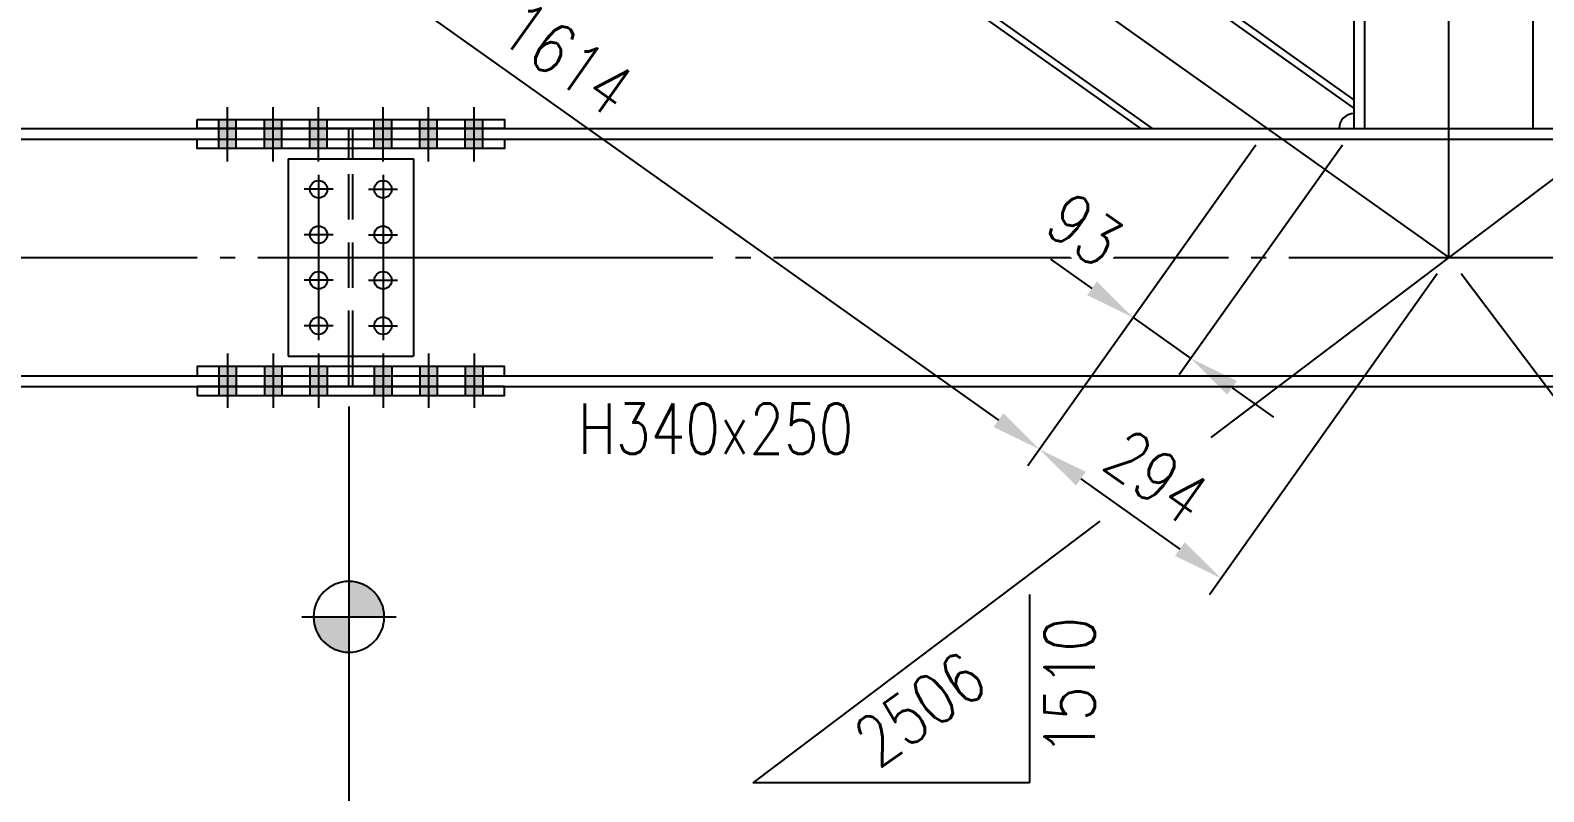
# Model space of a CAD drawing. Header units: millimetres. Extents: x 0 to 232280, y -26939 to 23794.
# Drawn here: x 59910 to 62904, y -10496 to -8989 of the extents above; entities that cross this region are included whole.
import ezdxf

# ---------------------------------------------------------------- set-up
doc = ezdxf.new("R2010")
doc.units = ezdxf.units.MM
doc.header["$LTSCALE"] = 30
doc.linetypes.add('JNK-CENTER', pattern=[34, 30, -1.5, 1, -1.5])
doc.linetypes.add('JNK-HIDDEN', pattern=[3, 2, -1])
for name, color, linetype in [('CEN-R', 1, 'JNK-CENTER'), ('CON-G', 3, 'Continuous'), ('CON-W', 7, 'Continuous'), ('CON-Y', 2, 'Continuous'), ('DIM', 7, 'Continuous'), ('Dim-W', 7, 'Continuous'), ('HID-Y', 2, 'JNK-HIDDEN')]:
    doc.layers.add(name, color=color, linetype=linetype)
doc.styles.add('SIMPLEX', font='simplex.shx', dxfattribs={"width": 0.8})
doc.dimstyles.new('DIM40x1.5', dxfattribs={"dimscale": 40, "dimtxt": 2.5, "dimasz": 2.5, "dimexe": 1, "dimexo": 1, "dimgap": 1, "dimtad": 1, "dimdec": 0, "dimlfac": 0.666667, "dimdsep": 46, "dimtxsty": 'SIMPLEX', "dimcen": 2.5, "dimclrd": 7, "dimclre": 7, "dimclrt": 2, "dimadec": 0, "dimazin": 2, "dimtfac": 1, "dimtdec": 0, "dimtmove": 2, "dimatfit": 2, "dimfxl": 1, "dimtfill": 1, "dimtolj": 1, "dimtzin": 0, "dimarcsym": 1})

# ---------------------------------------------------------------- blocks, each defined once
blk = doc.blocks.new('340X250 S')
at = {"layer": 'CON-W'}
h = blk.add_hatch(color=256, dxfattribs=at)
h.paths.add_polyline_path([(382948.4, -27473.5), (382948.4, -27461.5), (382936.9, -27461.5), (382936.9, -27473.5)])
h.paths.add_polyline_path([(382959.9, -27473.5), (382959.9, -27461.5), (382948.4, -27461.5), (382948.4, -27473.5)])
h.paths.add_polyline_path([(382959.9, -27473.5), (382948.4, -27473.5), (382948.4, -27487.5), (382959.9, -27487.5)])
h.paths.add_polyline_path([(382948.4, -27473.5), (382936.9, -27473.5), (382936.9, -27487.5), (382948.4, -27487.5)])
h.paths.add_polyline_path([(382948.4, -27487.5), (382936.9, -27487.5), (382936.9, -27499.5), (382948.4, -27499.5)])
h.paths.add_polyline_path([(382959.9, -27487.5), (382948.4, -27487.5), (382948.4, -27499.5), (382959.9, -27499.5)])
h = blk.add_hatch(color=256, dxfattribs=at)
h.paths.add_polyline_path([(383008.4, -27473.5), (383008.4, -27461.5), (382996.9, -27461.5), (382996.9, -27473.5)])
h.paths.add_polyline_path([(383019.9, -27473.5), (383019.9, -27461.5), (383008.4, -27461.5), (383008.4, -27473.5)])
h.paths.add_polyline_path([(383019.9, -27473.5), (383008.4, -27473.5), (383008.4, -27487.5), (383019.9, -27487.5)])
h.paths.add_polyline_path([(383008.4, -27473.5), (382996.9, -27473.5), (382996.9, -27487.5), (383008.4, -27487.5)])
h.paths.add_polyline_path([(383008.4, -27487.5), (382996.9, -27487.5), (382996.9, -27499.5), (383008.4, -27499.5)])
h.paths.add_polyline_path([(383019.9, -27487.5), (383008.4, -27487.5), (383008.4, -27499.5), (383019.9, -27499.5)])
h = blk.add_hatch(color=256, dxfattribs=at)
h.paths.add_polyline_path([(383068.4, -27473.5), (383068.4, -27461.5), (383056.9, -27461.5), (383056.9, -27473.5)])
h.paths.add_polyline_path([(383079.9, -27473.5), (383079.9, -27461.5), (383068.4, -27461.5), (383068.4, -27473.5)])
h.paths.add_polyline_path([(383079.9, -27473.5), (383068.4, -27473.5), (383068.4, -27487.5), (383079.9, -27487.5)])
h.paths.add_polyline_path([(383068.4, -27473.5), (383056.9, -27473.5), (383056.9, -27487.5), (383068.4, -27487.5)])
h.paths.add_polyline_path([(383068.4, -27487.5), (383056.9, -27487.5), (383056.9, -27499.5), (383068.4, -27499.5)])
h.paths.add_polyline_path([(383079.9, -27487.5), (383068.4, -27487.5), (383068.4, -27499.5), (383079.9, -27499.5)])
h = blk.add_hatch(color=256, dxfattribs=at)
h.paths.add_polyline_path([(383153.4, -27473.5), (383153.4, -27461.5), (383141.9, -27461.5), (383141.9, -27473.5)])
h.paths.add_polyline_path([(383164.9, -27473.5), (383164.9, -27461.5), (383153.4, -27461.5), (383153.4, -27473.5)])
h.paths.add_polyline_path([(383164.9, -27473.5), (383153.4, -27473.5), (383153.4, -27487.5), (383164.9, -27487.5)])
h.paths.add_polyline_path([(383153.4, -27473.5), (383141.9, -27473.5), (383141.9, -27487.5), (383153.4, -27487.5)])
h.paths.add_polyline_path([(383153.4, -27487.5), (383141.9, -27487.5), (383141.9, -27499.5), (383153.4, -27499.5)])
h.paths.add_polyline_path([(383164.9, -27487.5), (383153.4, -27487.5), (383153.4, -27499.5), (383164.9, -27499.5)])
h = blk.add_hatch(color=256, dxfattribs=at)
h.paths.add_polyline_path([(383213.4, -27473.5), (383213.4, -27461.5), (383201.9, -27461.5), (383201.9, -27473.5)])
h.paths.add_polyline_path([(383224.9, -27473.5), (383224.9, -27461.5), (383213.4, -27461.5), (383213.4, -27473.5)])
h.paths.add_polyline_path([(383224.9, -27473.5), (383213.4, -27473.5), (383213.4, -27487.5), (383224.9, -27487.5)])
h.paths.add_polyline_path([(383213.4, -27473.5), (383201.9, -27473.5), (383201.9, -27487.5), (383213.4, -27487.5)])
h.paths.add_polyline_path([(383213.4, -27487.5), (383201.9, -27487.5), (383201.9, -27499.5), (383213.4, -27499.5)])
h.paths.add_polyline_path([(383224.9, -27487.5), (383213.4, -27487.5), (383213.4, -27499.5), (383224.9, -27499.5)])
h = blk.add_hatch(color=256, dxfattribs=at)
h.paths.add_polyline_path([(383273.4, -27473.5), (383273.4, -27461.5), (383261.9, -27461.5), (383261.9, -27473.5)])
h.paths.add_polyline_path([(383284.9, -27473.5), (383284.9, -27461.5), (383273.4, -27461.5), (383273.4, -27473.5)])
h.paths.add_polyline_path([(383284.9, -27473.5), (383273.4, -27473.5), (383273.4, -27487.5), (383284.9, -27487.5)])
h.paths.add_polyline_path([(383273.4, -27473.5), (383261.9, -27473.5), (383261.9, -27487.5), (383273.4, -27487.5)])
h.paths.add_polyline_path([(383273.4, -27487.5), (383261.9, -27487.5), (383261.9, -27499.5), (383273.4, -27499.5)])
h.paths.add_polyline_path([(383284.9, -27487.5), (383273.4, -27487.5), (383273.4, -27499.5), (383284.9, -27499.5)])
h = blk.add_hatch(color=256, dxfattribs=at)
h.paths.add_polyline_path([(382948.4, -27813.5), (382948.4, -27825.5), (382936.9, -27825.5), (382936.9, -27813.5)])
h.paths.add_polyline_path([(382959.9, -27813.5), (382959.9, -27825.5), (382948.4, -27825.5), (382948.4, -27813.5)])
h.paths.add_polyline_path([(382959.9, -27813.5), (382948.4, -27813.5), (382948.4, -27799.5), (382959.9, -27799.5)])
h.paths.add_polyline_path([(382948.4, -27813.5), (382936.9, -27813.5), (382936.9, -27799.5), (382948.4, -27799.5)])
h.paths.add_polyline_path([(382948.4, -27799.5), (382936.9, -27799.5), (382936.9, -27787.5), (382948.4, -27787.5)])
h.paths.add_polyline_path([(382959.9, -27799.5), (382948.4, -27799.5), (382948.4, -27787.5), (382959.9, -27787.5)])
h = blk.add_hatch(color=256, dxfattribs=at)
h.paths.add_polyline_path([(383008.4, -27813.5), (383008.4, -27825.5), (382996.9, -27825.5), (382996.9, -27813.5)])
h.paths.add_polyline_path([(383019.9, -27813.5), (383019.9, -27825.5), (383008.4, -27825.5), (383008.4, -27813.5)])
h.paths.add_polyline_path([(383019.9, -27813.5), (383008.4, -27813.5), (383008.4, -27799.5), (383019.9, -27799.5)])
h.paths.add_polyline_path([(383008.4, -27813.5), (382996.9, -27813.5), (382996.9, -27799.5), (383008.4, -27799.5)])
h.paths.add_polyline_path([(383008.4, -27799.5), (382996.9, -27799.5), (382996.9, -27787.5), (383008.4, -27787.5)])
h.paths.add_polyline_path([(383019.9, -27799.5), (383008.4, -27799.5), (383008.4, -27787.5), (383019.9, -27787.5)])
h = blk.add_hatch(color=256, dxfattribs=at)
h.paths.add_polyline_path([(383068.4, -27813.5), (383068.4, -27825.5), (383056.9, -27825.5), (383056.9, -27813.5)])
h.paths.add_polyline_path([(383079.9, -27813.5), (383079.9, -27825.5), (383068.4, -27825.5), (383068.4, -27813.5)])
h.paths.add_polyline_path([(383079.9, -27813.5), (383068.4, -27813.5), (383068.4, -27799.5), (383079.9, -27799.5)])
h.paths.add_polyline_path([(383068.4, -27813.5), (383056.9, -27813.5), (383056.9, -27799.5), (383068.4, -27799.5)])
h.paths.add_polyline_path([(383068.4, -27799.5), (383056.9, -27799.5), (383056.9, -27787.5), (383068.4, -27787.5)])
h.paths.add_polyline_path([(383079.9, -27799.5), (383068.4, -27799.5), (383068.4, -27787.5), (383079.9, -27787.5)])
h = blk.add_hatch(color=256, dxfattribs=at)
h.paths.add_polyline_path([(383153.4, -27813.5), (383153.4, -27825.5), (383141.9, -27825.5), (383141.9, -27813.5)])
h.paths.add_polyline_path([(383164.9, -27813.5), (383164.9, -27825.5), (383153.4, -27825.5), (383153.4, -27813.5)])
h.paths.add_polyline_path([(383164.9, -27813.5), (383153.4, -27813.5), (383153.4, -27799.5), (383164.9, -27799.5)])
h.paths.add_polyline_path([(383153.4, -27813.5), (383141.9, -27813.5), (383141.9, -27799.5), (383153.4, -27799.5)])
h.paths.add_polyline_path([(383153.4, -27799.5), (383141.9, -27799.5), (383141.9, -27787.5), (383153.4, -27787.5)])
h.paths.add_polyline_path([(383164.9, -27799.5), (383153.4, -27799.5), (383153.4, -27787.5), (383164.9, -27787.5)])
h = blk.add_hatch(color=256, dxfattribs=at)
h.paths.add_polyline_path([(383213.4, -27813.5), (383213.4, -27825.5), (383201.9, -27825.5), (383201.9, -27813.5)])
h.paths.add_polyline_path([(383224.9, -27813.5), (383224.9, -27825.5), (383213.4, -27825.5), (383213.4, -27813.5)])
h.paths.add_polyline_path([(383224.9, -27813.5), (383213.4, -27813.5), (383213.4, -27799.5), (383224.9, -27799.5)])
h.paths.add_polyline_path([(383213.4, -27813.5), (383201.9, -27813.5), (383201.9, -27799.5), (383213.4, -27799.5)])
h.paths.add_polyline_path([(383213.4, -27799.5), (383201.9, -27799.5), (383201.9, -27787.5), (383213.4, -27787.5)])
h.paths.add_polyline_path([(383224.9, -27799.5), (383213.4, -27799.5), (383213.4, -27787.5), (383224.9, -27787.5)])
h = blk.add_hatch(color=256, dxfattribs=at)
h.paths.add_polyline_path([(383273.4, -27813.5), (383273.4, -27825.5), (383261.9, -27825.5), (383261.9, -27813.5)])
h.paths.add_polyline_path([(383284.9, -27813.5), (383284.9, -27825.5), (383273.4, -27825.5), (383273.4, -27813.5)])
h.paths.add_polyline_path([(383284.9, -27813.5), (383273.4, -27813.5), (383273.4, -27799.5), (383284.9, -27799.5)])
h.paths.add_polyline_path([(383273.4, -27813.5), (383261.9, -27813.5), (383261.9, -27799.5), (383273.4, -27799.5)])
h.paths.add_polyline_path([(383273.4, -27799.5), (383261.9, -27799.5), (383261.9, -27787.5), (383273.4, -27787.5)])
h.paths.add_polyline_path([(383284.9, -27799.5), (383273.4, -27799.5), (383273.4, -27787.5), (383284.9, -27787.5)])
at = {"layer": 'CEN-R'}
for p, q in [((382948.4, -27517), (382948.4, -27445.2)), ((383008.4, -27517), (383008.4, -27445.2)), ((383068.4, -27517), (383068.4, -27445.2)), ((383153.4, -27517), (383153.4, -27445.2)), ((383213.4, -27517), (383213.4, -27445.2)), ((383273.4, -27517), (383273.4, -27445.2)), ((383068.4, -27534.3), (383068.4, -27752.7)), ((383153.4, -27534.3), (383153.4, -27752.7)), ((383087.5, -27553.5), (383049.2, -27553.5)), ((383087.5, -27553.5), (383049.2, -27553.5)), ((383134.2, -27553.5), (383172.5, -27553.5)), ((383134.2, -27553.5), (383172.5, -27553.5)), ((383087.5, -27613.5), (383049.2, -27613.5)), ((383134.2, -27613.5), (383172.5, -27613.5)), ((383087.5, -27673.5), (383049.2, -27673.5)), ((383134.2, -27673.5), (383172.5, -27673.5)), ((383068.4, -27714.3), (383068.4, -27752.7)), ((383153.4, -27714.3), (383153.4, -27752.7)), ((383087.5, -27733.5), (383049.2, -27733.5)), ((383087.5, -27733.5), (383049.2, -27733.5)), ((383134.2, -27733.5), (383172.5, -27733.5)), ((383134.2, -27733.5), (383172.5, -27733.5)), ((382948.4, -27770), (382948.4, -27841.8)), ((383008.4, -27770), (383008.4, -27841.8)), ((383068.4, -27770), (383068.4, -27841.8)), ((383153.4, -27770), (383153.4, -27841.8)), ((383213.4, -27770), (383213.4, -27841.8)), ((383273.4, -27770), (383273.4, -27841.8))]:
    blk.add_line(p, q, dxfattribs=at)
at = {"layer": 'CON-G'}
for p, q in [((383108.4, -27513.5), (383108.4, -27499.5)), ((383113.4, -27513.5), (383113.4, -27499.5)), ((383028.4, -27513.5), (383193.4, -27513.5)), ((383028.4, -27513.5), (383028.4, -27773.5)), ((383193.4, -27513.5), (383193.4, -27773.5)), ((383028.4, -27773.5), (383193.4, -27773.5)), ((383108.4, -27787.5), (383108.4, -27773.5)), ((383113.4, -27787.5), (383113.4, -27773.5))]:
    blk.add_line(p, q, dxfattribs=at)
for points in [[(382908.4, -27461.5), (383313.4, -27461.5), (383313.4, -27473.5), (382908.4, -27473.5)], [(382908.4, -27487.5), (383313.4, -27487.5), (383313.4, -27499.5), (382908.4, -27499.5)], [(382908.4, -27799.5), (383313.4, -27799.5), (383313.4, -27787.5), (382908.4, -27787.5)], [(382908.4, -27825.5), (383313.4, -27825.5), (383313.4, -27813.5), (382908.4, -27813.5)]]:
    blk.add_lwpolyline(points, close=True, dxfattribs=at)
for centre in [(383068.4, -27553.5), (383153.4, -27553.5), (383068.4, -27613.5), (383153.4, -27613.5), (383068.4, -27673.5), (383153.4, -27673.5), (383068.4, -27733.5), (383153.4, -27733.5)]:
    blk.add_circle(centre, 11.5, dxfattribs=at)
at = {"layer": 'HID-Y'}
for p, q in [((382936.9, -27499.5), (382936.9, -27461.5)), ((382959.9, -27499.5), (382959.9, -27461.5)), ((382996.9, -27499.5), (382996.9, -27461.5)), ((383019.9, -27499.5), (383019.9, -27461.5)), ((383056.9, -27499.5), (383056.9, -27461.5)), ((383079.9, -27499.5), (383079.9, -27461.5)), ((383141.9, -27499.5), (383141.9, -27461.5)), ((383164.9, -27499.5), (383164.9, -27461.5)), ((383201.9, -27499.5), (383201.9, -27461.5)), ((383224.9, -27499.5), (383224.9, -27461.5)), ((383261.9, -27499.5), (383261.9, -27461.5)), ((383284.9, -27499.5), (383284.9, -27461.5)), ((383108.4, -27499.5), (383108.4, -27473.5)), ((383113.4, -27499.5), (383113.4, -27473.5)), ((383108.4, -27773.5), (383108.4, -27513.5)), ((383113.4, -27773.5), (383113.4, -27513.5)), ((382936.9, -27787.5), (382936.9, -27825.5)), ((382959.9, -27787.5), (382959.9, -27825.5)), ((382996.9, -27787.5), (382996.9, -27825.5)), ((383019.9, -27787.5), (383019.9, -27825.5)), ((383056.9, -27787.5), (383056.9, -27825.5)), ((383079.9, -27787.5), (383079.9, -27825.5)), ((383108.4, -27813.5), (383108.4, -27787.5)), ((383113.4, -27813.5), (383113.4, -27787.5)), ((383141.9, -27787.5), (383141.9, -27825.5)), ((383164.9, -27787.5), (383164.9, -27825.5)), ((383201.9, -27787.5), (383201.9, -27825.5)), ((383224.9, -27787.5), (383224.9, -27825.5)), ((383261.9, -27787.5), (383261.9, -27825.5)), ((383284.9, -27787.5), (383284.9, -27825.5))]:
    blk.add_line(p, q, dxfattribs=at)
blk = doc.blocks.new('FS-MARK')
h = blk.add_hatch(color=256)
edge = h.paths.add_edge_path()
edge.add_arc((0, 0), 1.75, 90, 180)
edge.add_line((-1.75, 0), (0, 0))
edge.add_line((0, 0), (0, 1.75))
h = blk.add_hatch(color=256)
edge = h.paths.add_edge_path()
edge.add_line((0, 0), (0, -1.75))
edge.add_arc((0, 0), 1.75, 270, 360)
edge.add_line((1.75, 0), (0, 0))
for p, q in [((0, 2.333), (0, -2.333)), ((2.333, 0), (-2.333, 0))]:
    blk.add_line(p, q)
blk.add_circle((0, 0), 1.75)
at = {"layer": 'CON-Y', "style": 'SIMPLEX', "width": 0.8}
blk.add_attdef('F.S.', (3.195, 0.998), '', height=2.5, dxfattribs=at)
blk = doc.blocks.new('*D2938')
at = {"layer": 'DEFPOINTS', "color": 0, "transparency": 16777216}
for p in [(60540.3, -9693.7), (59340.3, -9768.7), (60540.3, -10999.5)]:
    blk.add_point(p, dxfattribs=at)
at = {"layer": 'Dim-W', "color": 7, "lineweight": -2, "transparency": 16777216}
for p, q in [((60540.3, -9733.7), (60540.3, -11039.5)), ((59340.3, -9808.7), (59340.3, -11039.5)), ((59440.3, -10999.5), (60440.3, -10999.5))]:
    blk.add_line(p, q, dxfattribs=at)
at = {"layer": 'Dim-W', "color": 7, "transparency": 16777216}
for points in [[(59440.3, -10982.9), (59440.3, -11016.2), (59340.3, -10999.5)], [(60440.3, -10982.9), (60440.3, -11016.2), (60540.3, -10999.5)]]:
    blk.add_solid(points, dxfattribs=at)
at = {"layer": 'Dim-W', "color": 2, "transparency": 16777216, "insert": (59940.3, -10909.5), "char_height": 100, "attachment_point": 5, "style": 'SIMPLEX', "bg_fill": 3, "box_fill_scale": 1.1, "bg_fill_color": 256, "bg_fill_true_color": 13158600, "bg_fill_transparency": 0}
blk.add_mtext('\\A1;800', dxfattribs=at)
blk = doc.blocks.new('*D2941')
at = {"layer": 'DEFPOINTS', "color": 0, "transparency": 16777216}
for p in [(59340.3, -9768.7), (69093.3, -9768.7), (69093.3, -11319.5)]:
    blk.add_point(p, dxfattribs=at)
at = {"layer": 'Dim-W', "color": 7, "lineweight": -2, "transparency": 16777216}
for p, q in [((59340.3, -9808.7), (59340.3, -11359.5)), ((69093.3, -9808.7), (69093.3, -11359.5)), ((59440.3, -11319.5), (68993.3, -11319.5))]:
    blk.add_line(p, q, dxfattribs=at)
at = {"layer": 'Dim-W', "color": 7, "transparency": 16777216}
for points in [[(59440.3, -11302.9), (59440.3, -11336.2), (59340.3, -11319.5)], [(68993.3, -11302.9), (68993.3, -11336.2), (69093.3, -11319.5)]]:
    blk.add_solid(points, dxfattribs=at)
at = {"layer": 'Dim-W', "color": 2, "transparency": 16777216, "insert": (64216.8, -11229.5), "char_height": 100, "attachment_point": 5, "style": 'SIMPLEX', "bg_fill": 3, "box_fill_scale": 1.1, "bg_fill_color": 256, "bg_fill_true_color": 13158600, "bg_fill_transparency": 0}
blk.add_mtext('\\A1;6502', dxfattribs=at)
blk = doc.blocks.new('*D2975')
at = {"layer": 'DEFPOINTS', "color": 0, "transparency": 16777216}
for p in [(59933, -8416.5), (62357.7, -9183.7), (61906.9, -9818.5)]:
    blk.add_point(p, dxfattribs=at)
at = {"layer": 'Dim-W', "color": 7, "lineweight": -2, "transparency": 16777216}
for p, q in [((60014.5, -8474.4), (61825.4, -9760.6)), ((62334.6, -9216.3), (61883.7, -9851.1))]:
    blk.add_line(p, q, dxfattribs=at)
at = {"layer": 'Dim-W', "color": 7, "transparency": 16777216}
for points in [[(60024.1, -8460.8), (60004.8, -8488), (59933, -8416.5)], [(61835, -9747), (61815.7, -9774.1), (61906.9, -9818.5)]]:
    blk.add_solid(points, dxfattribs=at)
at = {"layer": 'Dim-W', "color": 2, "transparency": 16777216, "insert": (60972, -9044.1), "char_height": 100, "attachment_point": 5, "rotation": 324.6156, "style": 'SIMPLEX', "bg_fill": 3, "box_fill_scale": 1.1, "bg_fill_color": 256, "bg_fill_true_color": 13158600, "bg_fill_transparency": 0}
blk.add_mtext('\\A1;1614', dxfattribs=at)
blk = doc.blocks.new('*D2976')
at = {"layer": 'DEFPOINTS', "color": 0, "transparency": 16777216}
for p in [(62716.8, -9438.7), (61906.9, -9818.5), (62265.9, -10073.5)]:
    blk.add_point(p, dxfattribs=at)
at = {"layer": 'Dim-W', "color": 7, "lineweight": -2, "transparency": 16777216}
for p, q in [((62693.6, -9471.3), (62242.8, -10106.1)), ((61930, -9785.8), (61930, -9785.8)), ((61988.4, -9876.4), (62184.4, -10015.6))]:
    blk.add_line(p, q, dxfattribs=at)
at = {"layer": 'Dim-W', "color": 7, "transparency": 16777216}
for points in [[(61998.1, -9862.8), (61978.8, -9890), (61906.9, -9818.5)], [(62194, -10002), (62174.7, -10029.1), (62265.9, -10073.5)]]:
    blk.add_solid(points, dxfattribs=at)
at = {"layer": 'Dim-W', "color": 2, "transparency": 16777216, "insert": (62138.5, -9872.6), "char_height": 100, "attachment_point": 5, "rotation": 324.6156, "style": 'SIMPLEX', "bg_fill": 3, "box_fill_scale": 1.1, "bg_fill_color": 256, "bg_fill_true_color": 13158600, "bg_fill_transparency": 0}
blk.add_mtext('\\A1;294', dxfattribs=at)
blk = doc.blocks.new('*D2977')
at = {"layer": 'DEFPOINTS', "color": 0, "transparency": 16777216}
for p in [(62357.7, -9183.7), (62529.3, -9183.7), (62206.2, -9638.5)]:
    blk.add_point(p, dxfattribs=at)
at = {"layer": 'Dim-W', "color": 7, "lineweight": -2, "transparency": 16777216}
for p, q in [((62334.6, -9216.3), (62069, -9590.2)), ((62506.1, -9216.3), (62183, -9671.2)), ((62010.7, -9499.7), (61929.1, -9441.8)), ((62092.2, -9557.6), (62206.2, -9638.5)), ((62287.7, -9696.5), (62369.3, -9754.4))]:
    blk.add_line(p, q, dxfattribs=at)
at = {"layer": 'Dim-W', "color": 7, "transparency": 16777216}
blk.add_solid([(62297.4, -9682.9), (62278.1, -9710), (62206.2, -9638.5)], dxfattribs=at)
at = {"layer": 'Dim-W', "color": 2, "transparency": 16777216, "insert": (61995.6, -9383.9), "char_height": 100, "attachment_point": 5, "rotation": 324.6156, "style": 'SIMPLEX', "bg_fill": 3, "box_fill_scale": 1.1, "bg_fill_color": 256, "bg_fill_true_color": 13158600, "bg_fill_transparency": 0}
blk.add_mtext('\\A1;93', dxfattribs=at)
at = {"layer": 'Dim-W', "color": 7, "transparency": 16777216}
blk.add_solid([(62020.3, -9486.1), (62001, -9513.3), (62092.2, -9557.6)], dxfattribs=at)
blk = doc.blocks.new('*D2916')
at = {"layer": 'DEFPOINTS', "color": 0, "transparency": 16777216}
for p in [(62716.8, -9438.7), (63490.7, -9761.4), (63152.9, -10016.4)]:
    blk.add_point(p, dxfattribs=at)
at = {"layer": 'Dim-W', "color": 7, "lineweight": -2, "transparency": 16777216}
for p, q in [((62740.9, -9470.6), (63177, -10048.3)), ((63466.6, -9729.5), (63466.6, -9729.5)), ((63410.9, -9821.6), (63232.7, -9956.1))]:
    blk.add_line(p, q, dxfattribs=at)
at = {"layer": 'Dim-W', "color": 7, "transparency": 16777216}
for points in [[(63400.8, -9808.3), (63420.9, -9834.9), (63490.7, -9761.4)], [(63222.7, -9942.8), (63242.8, -9969.4), (63152.9, -10016.4)]]:
    blk.add_solid(points, dxfattribs=at)
at = {"layer": 'Dim-W', "color": 2, "transparency": 16777216, "insert": (63267.6, -9817.1), "char_height": 100, "attachment_point": 5, "rotation": 37.0528, "style": 'SIMPLEX', "bg_fill": 3, "box_fill_scale": 1.1, "bg_fill_color": 256, "bg_fill_true_color": 13158600, "bg_fill_transparency": 0}
blk.add_mtext('\\A1;282', dxfattribs=at)

msp = doc.modelspace()

# ---------------------------------------------------------------- linework, layer by layer
at = {"layer": 'CEN-R'}
for p, q in [((62716.76, -9438.69), (62716.76, -6843.69)), ((59527.76, -7173.69), (62716.76, -9438.69)), ((65716.76, -7173.69), (62716.76, -9438.69)), ((59340.26, -9438.69), (69093.26, -9438.69))]:
    msp.add_line(p, q, dxfattribs=at)
at = {"layer": 'CON-G'}
for p, q in [((59635.52, -7428.69), (62106.47, -9183.69)), ((59658.83, -7428.69), (62129.78, -9183.69)), ((60114.74, -7428.69), (62529.26, -9143.61)), ((60138.06, -7428.69), (62529.26, -9127.05)), ((62529.26, -9183.69), (62529.26, -7428.69)), ((62550.26, -9183.69), (62550.26, -7428.69)), ((62883.26, -9183.69), (62883.26, -7428.69)), ((59527.76, -9183.69), (68905.76, -9183.69)), ((59527.76, -9204.69), (68905.76, -9204.69)), ((59527.76, -9672.69), (68905.76, -9672.69)), ((59527.76, -9693.69), (68905.76, -9693.69))]:
    msp.add_line(p, q, dxfattribs=at)
msp.add_arc((62529.26, -9183.69), 30, 90, 180, dxfattribs=at)

# ---------------------------------------------------------------- block references
at = {"layer": 'CON-W'}
for name, p, xscale, yscale, zscale in [('340X250 S', (-514122.28, 32026.55), 1.5, 1.5, 1.5), ('FS-MARK', (60540.26, -10149.79), -40, 40, 40)]:
    msp.add_blockref(name, p, dxfattribs=dict(at, xscale=xscale, yscale=yscale, zscale=zscale))

# ---------------------------------------------------------------- texts
at = {"layer": 'CON-Y', "style": 'SIMPLEX', "width": 0.8}
msp.add_text('H340x250', height=100, dxfattribs=at).set_placement((60993.39, -9827.35))

# ---------------------------------------------------------------- next in the draw order: dimensions: what is measured, and where the dimension line sits
at = {"layer": 'Dim-W'}
dim = msp.add_linear_dim(base=(60540.26, -10999.52), p1=(59340.26, -9768.69), p2=(60540.26, -9693.69), dimstyle='DIM40x1.5', dxfattribs=at)
dim.commit()
dim.dimension.update_dxf_attribs({"geometry": '*D2938', "text_midpoint": (59940.26, -10909.52)})

# ---------------------------------------------------------------- next in the draw order: dimensions: what is measured, and where the dimension line sits
dim = msp.add_linear_dim(base=(69093.26, -11319.52), p1=(59340.26, -9768.69), p2=(69093.26, -9768.69), dimstyle='DIM40x1.5', override={"dimtmove": 0}, dxfattribs=at)
dim.commit()
dim.dimension.update_dxf_attribs({"geometry": '*D2941', "text_midpoint": (64216.76, -11319.52), "dimtype": 160})

# ---------------------------------------------------------------- next in the draw order: linework, layer by layer
at = {"layer": 'CON-W'}
for p, q in [((61887.05, -10105.84), (61887.05, -10478.59)), ((61887.05, -10478.59), (61339.41, -10478.59))]:
    msp.add_line(p, q, dxfattribs=at)

# ---------------------------------------------------------------- next in the draw order: texts
at = {"layer": 'CON-Y', "style": 'SIMPLEX', "width": 0.8}
for s, rotation, p in [('1510', 90, (62016.43, -10424.4)), ('2506', 35.38443, (61587.28, -10452.07))]:
    msp.add_text(s, height=100, rotation=rotation, dxfattribs=at).set_placement(p)

# ---------------------------------------------------------------- next in the draw order: dimensions: what is measured, and where the dimension line sits
at = {"layer": 'Dim-W'}
dim = msp.add_linear_dim(base=(61906.89, -9818.46), p1=(59932.96, -8416.47), p2=(62357.73, -9183.69), angle=324.61557, dimstyle='DIM40x1.5', dxfattribs=at)
dim.commit()
dim.dimension.update_dxf_attribs({"geometry": '*D2975', "text_midpoint": (60972.04, -9044.09)})

# ---------------------------------------------------------------- next in the draw order: dimensions: what is measured, and where the dimension line sits
dim = msp.add_linear_dim(base=(62265.91, -10073.46), p1=(61906.89, -9818.46), p2=(62716.76, -9438.69), angle=324.61557, dimstyle='DIM40x1.5', dxfattribs=at)
dim.commit()
dim.dimension.update_dxf_attribs({"geometry": '*D2976', "text_midpoint": (62138.52, -9872.58)})

# ---------------------------------------------------------------- next in the draw order: linework, layer by layer
at = {"layer": 'DIM'}
msp.add_line((62025.95, -9960.26), (61339.41, -10478.59), dxfattribs=at)

# ---------------------------------------------------------------- next in the draw order: dimensions: what is measured, and where the dimension line sits
at = {"layer": 'Dim-W'}
dim = msp.add_linear_dim(base=(62206.2, -9638.55), p1=(62357.73, -9183.69), p2=(62529.26, -9183.69), angle=324.61557, dimstyle='DIM40x1.5', dxfattribs=at)
dim.commit()
dim.dimension.update_dxf_attribs({"geometry": '*D2977', "text_midpoint": (61995.57, -9383.94), "dimtype": 160})
dim = msp.add_linear_dim(base=(63152.92, -10016.38), p1=(63490.67, -9761.38), p2=(62716.76, -9438.69), angle=37.0528, dimstyle='DIM40x1.5', dxfattribs=at)
dim.commit()
dim.dimension.update_dxf_attribs({"geometry": '*D2916', "text_midpoint": (63267.56, -9817.06)})

# ---------------------------------------------------------------- next in the draw order: linework, layer by layer
at = {"layer": 'DIM'}
msp.add_line((62716.76, -9438.69), (62245.3, -9794.64), dxfattribs=at)

doc.saveas('drawing.dxf')
